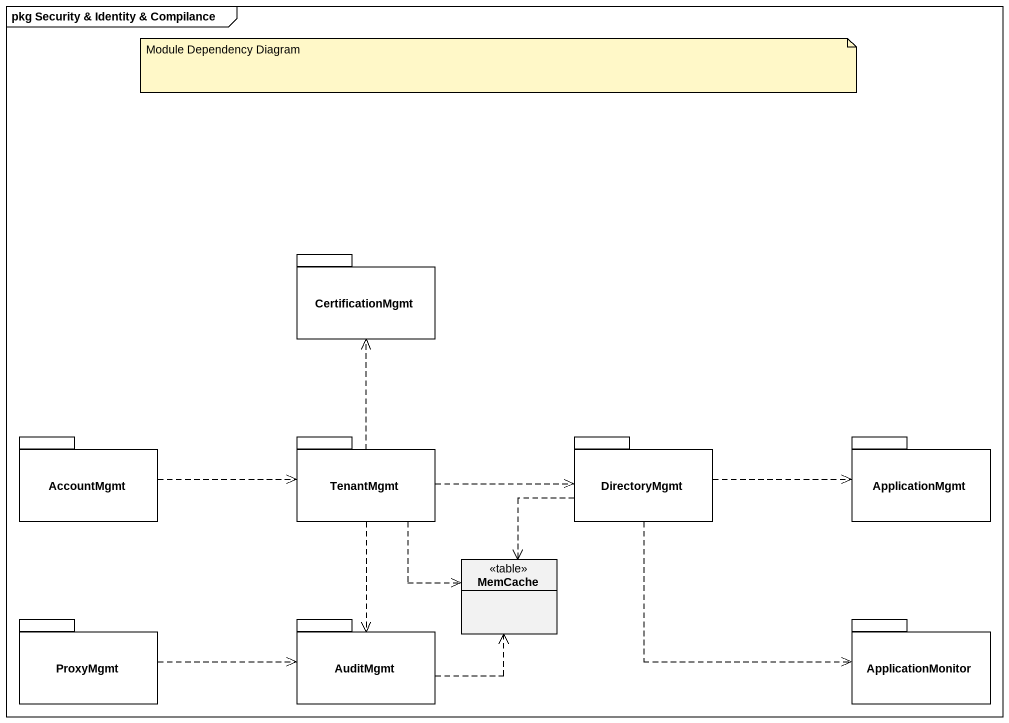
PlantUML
@startuml
mainframe pkg Security & Identity & Compilance
hide circle
hide empty members
package CertificationMgmt {
}
package AccountMgmt {
}
package TenantMgmt {
}
package DirectoryMgmt {
}
package ApplicationMgmt {
}
class MemCache <<table>>
package ProxyMgmt {
}
package AuditMgmt {
}
package ApplicationMonitor {
}
AccountMgmt .right.> TenantMgmt
TenantMgmt .up.> CertificationMgmt
TenantMgmt .right.> DirectoryMgmt
TenantMgmt ..> MemCache
TenantMgmt ..> AuditMgmt
DirectoryMgmt .right.> ApplicationMgmt
DirectoryMgmt ..> MemCache
DirectoryMgmt ..> ApplicationMonitor
ProxyMgmt .right.> AuditMgmt
AuditMgmt .right.> MemCache
note as N1
  Module Dependency Diagram
end note
@enduml
